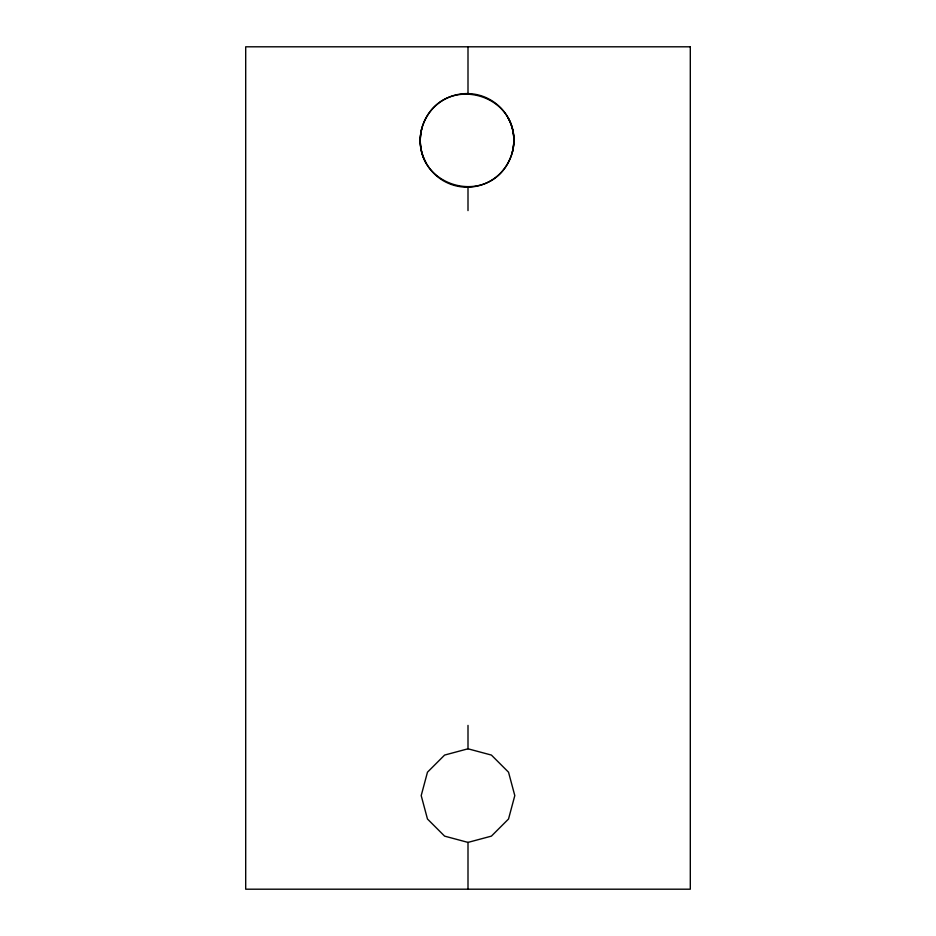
<?xml version="1.0" encoding="UTF-8"?>
<svg xmlns="http://www.w3.org/2000/svg" width="936" height="936" viewBox="0 0 936 936"><rect width="100%" height="100%" fill="white"/><g stroke="black" fill="none" stroke-linecap="round" stroke-linejoin="round"><path stroke-width="1.4" d="M422.101 127.366C406.622 186.791 493.342 211.91 512.004 153.41C527.495 93.998 440.774 68.878 422.101 127.366A46.004 45.127 90 0 0 426.067 162.969M468 748.8L444.6 755.071L427.471 772.2L421.2 795.6L427.471 819L444.6 836.129L468 842.4L491.4 836.129L508.529 819L514.8 795.6L508.529 772.2L491.4 755.071L468 748.8L468 725.4M468 46.8L468 93.6M468 186.966L468 210.6M468 842.4L468 889.2M508.049 117.819A46.004 45.127 -90 0 1 512.015 153.41M690.3 46.8L245.7 46.8L245.7 889.2L690.3 889.2L690.3 46.8M442.845 180.437A46.8 46.8 0 0 0 513.852 141.336A46.8 46.8 0 0 0 444.483 99.391A46.8 46.8 0 0 0 442.845 180.437"/></g></svg>
